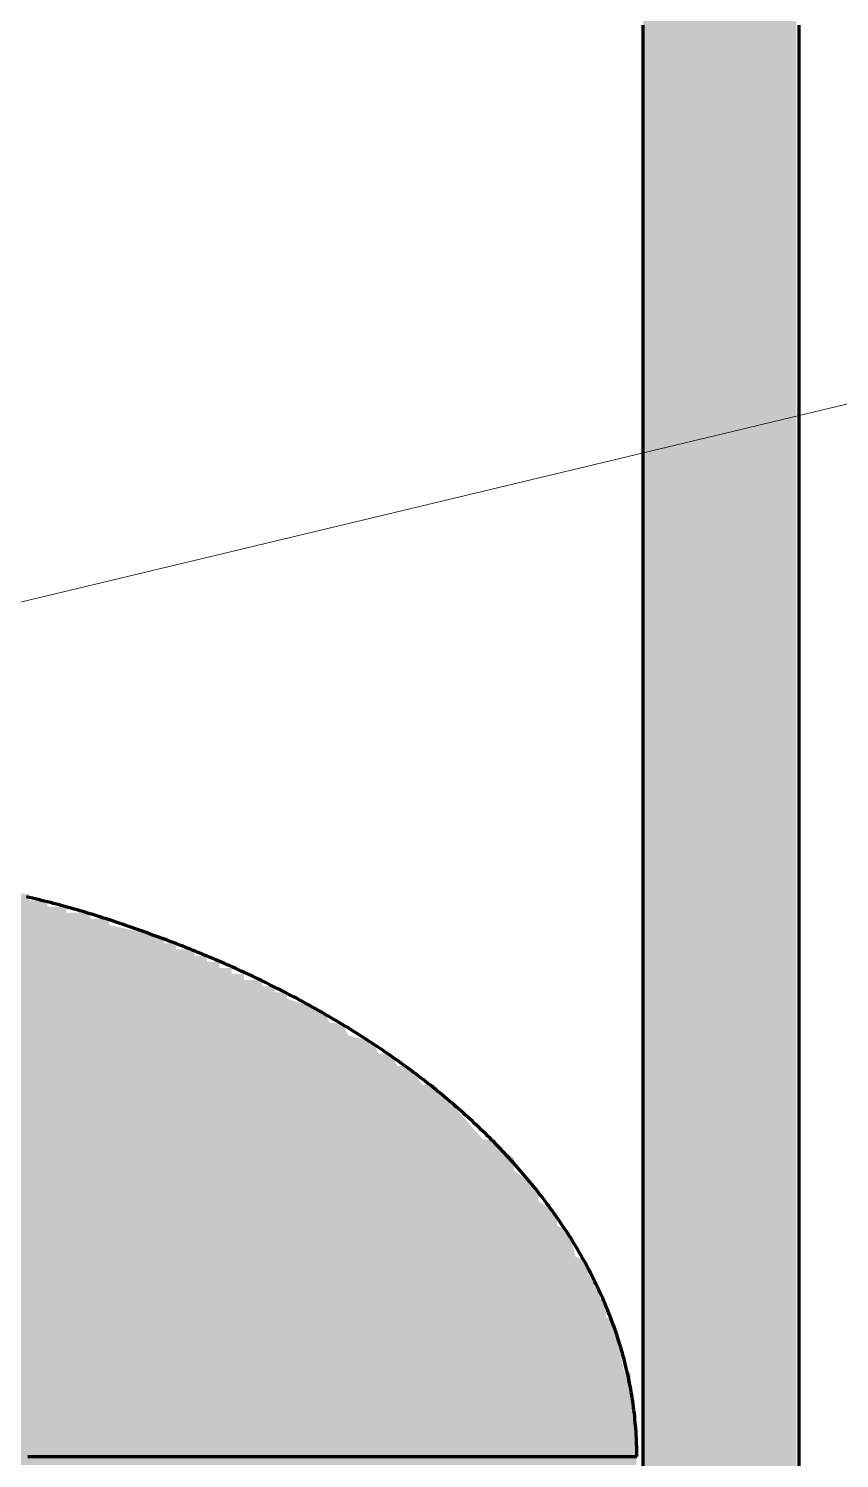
# Model space of a CAD drawing. Header units: millimetres. Extents: x 0 to 2382, y 0 to 420.
# Drawn here: x 2184.09 to 2197.3, y 307.11 to 330.4 of the extents above; entities that cross this region are included whole.
import ezdxf

# ---------------------------------------------------------------- set-up
doc = ezdxf.new("R2010")
doc.units = ezdxf.units.MM
for name, color, linetype, lineweight in [('01-VISIBLE', 7, 'CONTINUOUS', 70), ('08-FINA', 5, 'CONTINUOUS', 18), ('13-GRAFICA', 30, 'CONTINUOUS', 18)]:
    doc.layers.add(name, color=color, linetype=linetype, lineweight=lineweight)

msp = doc.modelspace()

# ---------------------------------------------------------------- hatches: boundary and pattern name
at = {"layer": '13-GRAFICA', "true_color": 0xb21820}
h = msp.add_hatch(color=7, dxfattribs=at)
h.dxf.hatch_style = 1
h.paths.add_polyline_path([(2159.4, 293.9), (2159.4, 340.8), (2159.5, 340.8), (2159.5, 341.5), (2159.6, 341.5), (2159.6, 342.3), (2159.7, 342.3), (2159.7, 342.6), (2159.8, 342.6), (2159.9, 343.1), (2160, 343.1), (2160, 343.3), (2160.1, 343.3), (2160.1, 343.6), (2160.2, 343.6), (2160.2, 343.8), (2160.3, 343.8), (2160.3, 344), (2160.4, 344), (2160.5, 344.5), (2160.6, 344.5), (2160.7, 344.8), (2161, 345), (2161, 345.2), (2161.2, 345.3), (2161.2, 345.5), (2161.5, 345.7), (2161.5, 345.9), (2161.7, 346), (2161.7, 346.2), (2161.8, 346.2), (2162.1, 346.6), (2162.3, 346.6), (2162.9, 347.3), (2163.1, 347.3), (2163.6, 347.9), (2164.2, 348.1), (2164.3, 348.3), (2164.5, 348.3), (2164.5, 348.4), (2164.7, 348.4), (2164.7, 348.5), (2165.3, 348.7), (2165.4, 348.9), (2165.6, 348.9), (2165.6, 349), (2165.8, 349), (2165.8, 349.1), (2166.2, 349.1), (2166.2, 349.2), (2166.5, 349.2), (2166.5, 349.3), (2166.8, 349.3), (2166.8, 349.4), (2167.1, 349.4), (2167.1, 349.5), (2167.5, 349.5), (2167.5, 349.6), (2167.8, 349.6), (2167.8, 349.7), (2168.1, 349.7), (2168.1, 349.8), (2169.1, 349.8), (2169.1, 349.9), (2170.1, 349.9), (2170.1, 350), (2185.9, 350), (2185.9, 349.9), (2187.9, 349.8), (2187.9, 349.7), (2188.2, 349.7), (2188.2, 349.6), (2188.5, 349.6), (2188.5, 349.5), (2188.9, 349.5), (2188.9, 349.4), (2189.2, 349.4), (2189.2, 349.3), (2189.5, 349.3), (2189.5, 349.2), (2189.8, 349.2), (2189.8, 349.1), (2190.2, 349.1), (2190.2, 349), (2190.6, 348.9), (2190.7, 348.7), (2190.9, 348.7), (2190.9, 348.6), (2191.1, 348.6), (2191.1, 348.5), (2191.7, 348.3), (2191.8, 348.1), (2192.4, 347.9), (2192.9, 347.3), (2193.1, 347.3), (2193.7, 346.6), (2193.9, 346.6), (2193.9, 346.5), (2194.3, 346.2), (2194.3, 346), (2194.5, 345.9), (2194.5, 345.7), (2194.8, 345.5), (2194.8, 345.3), (2195, 345.2), (2195, 345), (2195.1, 345), (2195.1, 344.9), (2195.3, 344.8), (2195.3, 344.6), (2195.5, 344.5), (2195.6, 344), (2195.7, 344), (2195.7, 343.8), (2195.8, 343.8), (2195.8, 343.6), (2195.9, 343.6), (2195.9, 343.3), (2196, 343.3), (2196.1, 342.8), (2196.2, 342.8), (2196.3, 342.3), (2196.4, 342.3), (2196.4, 341.5), (2196.5, 341.5), (2196.5, 340.8), (2196.6, 340.8), (2196.6, 293.9), (2196.4, 293.9), (2196.3, 293.7), (2196.1, 293.7), (2196, 293.5), (2195.8, 293.5), (2195.7, 293.3), (2195.5, 293.3), (2195.4, 293.1), (2195.2, 293.1), (2195.1, 292.9), (2194.9, 292.9), (2194.8, 292.7), (2194.6, 292.7), (2194.6, 292.6), (2194.4, 292.5), (2194.4, 286.5), (2194, 286.5), (2194, 293.1), (2194.1, 293.1), (2194.1, 340.5), (2194, 340.5), (2193.9, 341.8), (2193.8, 341.8), (2193.8, 342), (2193.7, 342), (2193.7, 342.3), (2193.6, 342.3), (2193.6, 342.5), (2193.5, 342.5), (2193.5, 342.8), (2193.4, 342.8), (2193.2, 343.4), (2193, 343.5), (2193, 343.7), (2192.9, 343.7), (2192.9, 343.8), (2192.7, 343.9), (2192.7, 344.1), (2192.4, 344.3), (2192.4, 344.5), (2192.3, 344.5), (2191.8, 345.1), (2191.6, 345.1), (2191.1, 345.7), (2190.9, 345.7), (2190.8, 345.9), (2190.6, 345.9), (2190.6, 346), (2190, 346.2), (2189.9, 346.4), (2189.7, 346.4), (2189.7, 346.5), (2189.5, 346.5), (2189.5, 346.6), (2189.3, 346.6), (2189.3, 346.7), (2189.1, 346.7), (2189.1, 346.8), (2188.7, 346.8), (2188.7, 346.9), (2188.4, 346.9), (2188.4, 347), (2188.1, 347), (2188.1, 347.1), (2187.7, 347.1), (2187.7, 347.2), (2187.4, 347.2), (2187.4, 347.3), (2185.5, 347.4), (2185.5, 347.5), (2170.5, 347.5), (2170.5, 347.4), (2168.6, 347.3), (2168.6, 347.2), (2167.9, 347.1), (2167.9, 347), (2167.6, 347), (2167.6, 346.9), (2167.3, 346.9), (2167.3, 346.8), (2166.9, 346.8), (2166.9, 346.7), (2166.7, 346.7), (2166.7, 346.6), (2166.1, 346.4), (2166, 346.2), (2165.8, 346.2), (2165.8, 346.1), (2165.2, 345.9), (2165.2, 345.8), (2164.9, 345.7), (2164.4, 345.1), (2164.2, 345.1), (2164.2, 345), (2163.6, 344.5), (2163.6, 344.3), (2163.3, 344.1), (2163.3, 343.9), (2163, 343.7), (2163, 343.5), (2162.8, 343.4), (2162.8, 343.2), (2162.7, 343.2), (2162.7, 343), (2162.6, 343), (2162.6, 342.8), (2162.5, 342.8), (2162.5, 342.5), (2162.4, 342.5), (2162.4, 342.3), (2162.3, 342.3), (2162.3, 342), (2162.2, 342), (2162.2, 341.8), (2162.1, 341.8), (2162, 340.5), (2161.9, 340.5), (2161.9, 293.1), (2162, 293.1), (2162, 286.5), (2161.6, 286.5), (2161.6, 292.5), (2161.5, 292.5), (2161.4, 292.7), (2161.2, 292.7), (2161.1, 292.9), (2160.9, 292.9), (2160.8, 293.1), (2160.6, 293.1), (2160.5, 293.3), (2160.3, 293.3), (2160.2, 293.5), (2160, 293.5), (2159.9, 293.7), (2159.7, 293.7), (2159.6, 293.9)])
h = msp.add_hatch(color=7, dxfattribs=at)
h.dxf.hatch_style = 1
h.paths.add_polyline_path([(2162.1, 307.5), (2162.2, 307.5), (2162.2, 307.8), (2162.3, 307.8), (2162.3, 308), (2162.4, 308), (2162.4, 308.3), (2162.5, 308.3), (2162.5, 308.5), (2162.6, 308.5), (2162.6, 308.8), (2162.7, 308.8), (2162.7, 309.1), (2162.8, 309.1), (2162.8, 309.3), (2162.9, 309.3), (2162.9, 309.6), (2163, 309.6), (2163.1, 310), (2163.3, 310.1), (2163.3, 310.3), (2163.5, 310.4), (2163.5, 310.6), (2163.7, 310.7), (2163.7, 310.9), (2163.9, 311), (2163.9, 311.2), (2164.1, 311.3), (2164.1, 311.5), (2164.3, 311.6), (2164.3, 311.8), (2164.5, 311.9), (2164.5, 312.1), (2164.8, 312.2), (2165, 312.5), (2165.2, 312.5), (2165.5, 312.9), (2165.7, 312.9), (2166, 313.3), (2166.2, 313.3), (2166.4, 313.6), (2166.6, 313.6), (2166.9, 314), (2167.1, 314), (2167.4, 314.4), (2167.6, 314.4), (2167.6, 314.5), (2167.8, 314.5), (2167.8, 314.6), (2168.1, 314.6), (2168.1, 314.7), (2168.3, 314.7), (2168.3, 314.8), (2168.6, 314.8), (2168.6, 314.9), (2168.8, 314.9), (2168.8, 315), (2169.1, 315), (2169.1, 315.1), (2169.3, 315.1), (2169.3, 315.2), (2169.6, 315.2), (2169.6, 315.3), (2169.8, 315.3), (2169.8, 315.4), (2170.1, 315.4), (2170.1, 315.5), (2170.3, 315.5), (2170.3, 315.6), (2170.6, 315.6), (2170.6, 315.7), (2171.1, 315.8), (2171.1, 315.9), (2171.3, 315.9), (2171.3, 316), (2171.6, 316), (2171.6, 316.1), (2171.8, 316.1), (2171.8, 316.2), (2172.5, 316.3), (2172.5, 316.4), (2173, 316.4), (2173, 316.5), (2174.1, 316.5), (2174.1, 316.6), (2175.2, 316.6), (2175.2, 316.5), (2177.7, 316.5), (2177.7, 316.6), (2181.6, 316.5), (2181.6, 316.6), (2182.4, 316.6), (2182.4, 316.5), (2182.5, 316.5), (2182.5, 316.6), (2182.7, 316.6), (2182.7, 316.5), (2183.1, 316.5), (2183.1, 316.4), (2184.1, 316.3), (2184.1, 316.2), (2184.4, 316.2), (2184.4, 316.1), (2184.7, 316.1), (2184.7, 316), (2185.1, 316), (2185.1, 315.9), (2185.4, 315.9), (2185.4, 315.8), (2186.3, 315.6), (2186.3, 315.5), (2186.5, 315.5), (2186.5, 315.4), (2186.8, 315.4), (2186.8, 315.3), (2187, 315.3), (2187, 315.2), (2187.2, 315.2), (2187.2, 315.1), (2187.4, 315.1), (2187.4, 315), (2187.6, 315), (2187.6, 314.9), (2187.9, 314.9), (2187.9, 314.8), (2188.1, 314.8), (2188.1, 314.7), (2188.3, 314.7), (2188.3, 314.6), (2188.9, 314.4), (2189, 314.2), (2189.2, 314.2), (2189.3, 314), (2189.7, 313.9), (2189.8, 313.7), (2190, 313.7), (2190.1, 313.5), (2190.3, 313.5), (2190.5, 313.2), (2190.7, 313.2), (2191.5, 312.3), (2191.7, 312.3), (2191.7, 312.2), (2192, 312), (2192, 311.8), (2192.4, 311.5), (2192.4, 311.3), (2192.7, 311.1), (2192.7, 310.9), (2192.9, 310.8), (2193, 310.4), (2193.2, 310.3), (2193.2, 310.1), (2193.3, 310.1), (2193.3, 309.9), (2193.4, 309.9), (2193.4, 309.7), (2193.5, 309.7), (2193.5, 309.4), (2193.6, 309.4), (2193.8, 308.5), (2193.9, 308.5), (2194, 307), (2162, 307), (2162, 307.3), (2162.1, 307.3)])

# ---------------------------------------------------------------- linework, layer by layer
at = {"layer": '01-VISIBLE'}
for p, q in [((2194.1, 330.462), (2194.1, 294)), ((2196.64, 330.462), (2196.64, 294))]:
    msp.add_line(p, q, dxfattribs=at)
for points in [[(2194, 307.14), (2194, 307.19), (2193.999, 307.24), (2193.998, 307.29), (2193.997, 307.34), (2193.995, 307.39), (2193.993, 307.44), (2193.99, 307.49), (2193.987, 307.54), (2193.983, 307.59), (2193.979, 307.64), (2193.975, 307.69), (2193.97, 307.74), (2193.965, 307.79), (2193.96, 307.84), (2193.954, 307.89), (2193.947, 307.939), (2193.941, 307.989), (2193.933, 308.038), (2193.926, 308.088), (2193.918, 308.137), (2193.91, 308.187), (2193.901, 308.236), (2193.892, 308.285), (2193.882, 308.335), (2193.872, 308.384), (2193.862, 308.433), (2193.851, 308.482), (2193.84, 308.53), (2193.829, 308.579), (2193.817, 308.628), (2193.805, 308.676), (2193.792, 308.725), (2193.779, 308.773), (2193.766, 308.822), (2193.752, 308.87), (2193.738, 308.918), (2193.723, 308.966), (2193.708, 309.014), (2193.693, 309.061), (2193.678, 309.109), (2193.662, 309.157), (2193.646, 309.204), (2193.629, 309.251), (2193.612, 309.298), (2193.595, 309.345), (2193.577, 309.392), (2193.559, 309.439), (2193.541, 309.486), (2193.522, 309.532), (2193.503, 309.578), (2193.484, 309.625), (2193.464, 309.671), (2193.444, 309.717), (2193.424, 309.762), (2193.403, 309.808), (2193.382, 309.854), (2193.361, 309.899), (2193.339, 309.944), (2193.317, 309.989), (2193.295, 310.034), (2193.273, 310.079), (2193.25, 310.123), (2193.227, 310.168), (2193.203, 310.212), (2193.18, 310.256), (2193.156, 310.3), (2193.132, 310.344), (2193.107, 310.388), (2193.082, 310.431), (2193.057, 310.475), (2193.032, 310.518), (2193.006, 310.561), (2192.98, 310.604), (2192.954, 310.647), (2192.928, 310.689), (2192.901, 310.731), (2192.874, 310.774), (2192.847, 310.816), (2192.819, 310.858), (2192.791, 310.899), (2192.763, 310.941), (2192.735, 310.982), (2192.707, 311.023), (2192.678, 311.064), (2192.649, 311.105), (2192.62, 311.146), (2192.59, 311.187), (2192.561, 311.227), (2192.531, 311.267), (2192.501, 311.307), (2192.47, 311.347), (2192.44, 311.387), (2192.409, 311.426), (2192.378, 311.466), (2192.347, 311.505), (2192.315, 311.544), (2192.284, 311.583), (2192.252, 311.621), (2192.22, 311.66), (2192.188, 311.698), (2192.155, 311.736), (2192.123, 311.774), (2192.09, 311.812), (2192.057, 311.85), (2192.023, 311.887), (2191.99, 311.925), (2191.956, 311.962), (2191.923, 311.999), (2191.889, 312.035), (2191.854, 312.072), (2191.82, 312.109), (2191.786, 312.145), (2191.751, 312.181), (2191.716, 312.217), (2191.681, 312.253), (2191.646, 312.288), (2191.61, 312.324), (2191.575, 312.359), (2191.539, 312.394), (2191.503, 312.429), (2191.467, 312.464), (2191.431, 312.499), (2191.395, 312.533), (2191.358, 312.567), (2191.321, 312.601), (2191.285, 312.635), (2191.248, 312.669), (2191.21, 312.703), (2191.173, 312.736), (2191.136, 312.77), (2191.098, 312.803), (2191.06, 312.836), (2191.023, 312.869), (2190.985, 312.901), (2190.946, 312.934), (2190.908, 312.966), (2190.87, 312.998), (2190.831, 313.03), (2190.793, 313.062), (2190.754, 313.094), (2190.715, 313.125), (2190.676, 313.157), (2190.637, 313.188), (2190.597, 313.219), (2190.558, 313.25), (2190.518, 313.281), (2190.479, 313.311), (2190.439, 313.342), (2190.399, 313.372), (2190.359, 313.402), (2190.319, 313.432), (2190.279, 313.462), (2190.238, 313.491), (2190.198, 313.521), (2190.157, 313.55), (2190.116, 313.579), (2190.076, 313.609), (2190.035, 313.637), (2189.994, 313.666), (2189.953, 313.695), (2189.911, 313.723), (2189.87, 313.752), (2189.829, 313.78), (2189.787, 313.808), (2189.745, 313.836), (2189.704, 313.863), (2189.662, 313.891), (2189.62, 313.918), (2189.578, 313.945), (2189.536, 313.973), (2189.494, 314), (2189.451, 314.026), (2189.409, 314.053), (2189.366, 314.08), (2189.324, 314.106), (2189.281, 314.132), (2189.238, 314.158), (2189.195, 314.184), (2189.153, 314.21), (2189.11, 314.236), (2189.066, 314.261), (2189.023, 314.287), (2188.98, 314.312), (2188.937, 314.337), (2188.893, 314.362), (2188.85, 314.387), (2188.806, 314.411), (2188.762, 314.436), (2188.719, 314.46), (2188.675, 314.485), (2188.631, 314.509), (2188.587, 314.533), (2188.543, 314.557), (2188.499, 314.58), (2188.455, 314.604), (2188.41, 314.627), (2188.366, 314.651), (2188.322, 314.674), (2188.277, 314.697), (2188.233, 314.72), (2188.188, 314.743), (2188.143, 314.765), (2188.099, 314.788), (2188.054, 314.81), (2188.009, 314.832), (2187.964, 314.855), (2187.919, 314.877), (2187.874, 314.899), (2187.829, 314.92), (2187.784, 314.942), (2187.738, 314.963), (2187.693, 314.985), (2187.648, 315.006), (2187.602, 315.027), (2187.557, 315.048), (2187.511, 315.069), (2187.466, 315.09), (2187.42, 315.11), (2187.374, 315.131), (2187.328, 315.151), (2187.283, 315.171), (2187.237, 315.192), (2187.191, 315.211), (2187.145, 315.231), (2187.099, 315.251), (2187.053, 315.271), (2187.006, 315.29), (2186.96, 315.309), (2186.914, 315.328), (2186.867, 315.347), (2186.821, 315.366), (2186.775, 315.385), (2186.728, 315.404), (2186.682, 315.422), (2186.635, 315.44), (2186.588, 315.459), (2186.542, 315.477), (2186.495, 315.495), (2186.448, 315.513), (2186.401, 315.53), (2186.354, 315.548), (2186.307, 315.566), (2186.26, 315.583), (2186.213, 315.6), (2186.166, 315.618), (2186.119, 315.635), (2186.072, 315.652), (2186.025, 315.669), (2185.978, 315.686), (2185.931, 315.702), (2185.883, 315.719), (2185.836, 315.736), (2185.789, 315.752), (2185.742, 315.769), (2185.694, 315.785), (2185.647, 315.801), (2185.599, 315.817), (2185.552, 315.833), (2185.505, 315.849), (2185.457, 315.865), (2185.409, 315.881), (2185.362, 315.897), (2185.314, 315.912), (2185.267, 315.928), (2185.219, 315.943), (2185.171, 315.958), (2185.123, 315.973), (2185.075, 315.987), (2185.027, 316.002), (2184.979, 316.016), (2184.931, 316.03), (2184.883, 316.045), (2184.835, 316.058), (2184.787, 316.072), (2184.739, 316.086), (2184.69, 316.099), (2184.642, 316.112), (2184.594, 316.125), (2184.545, 316.138), (2184.497, 316.151), (2184.448, 316.163), (2184.4, 316.176), (2184.351, 316.188), (2184.303, 316.2), (2184.254, 316.212), (2184.205, 316.224), (2184.157, 316.236), (2184.108, 316.248), (2184.059, 316.26)], [(2184.08, 307.14), (2184.16, 307.14), (2184.24, 307.14), (2184.32, 307.14), (2184.4, 307.14), (2184.48, 307.14), (2184.56, 307.14), (2184.64, 307.14), (2184.72, 307.14), (2184.8, 307.14), (2184.88, 307.14), (2184.96, 307.14), (2185.04, 307.14), (2185.12, 307.14), (2185.2, 307.14), (2185.28, 307.14), (2185.36, 307.14), (2185.44, 307.14), (2185.52, 307.14), (2185.6, 307.14), (2185.68, 307.14), (2185.76, 307.14), (2185.84, 307.14), (2185.92, 307.14), (2186, 307.14), (2186.08, 307.14), (2186.16, 307.14), (2186.24, 307.14), (2186.32, 307.14), (2186.4, 307.14), (2186.48, 307.14), (2186.56, 307.14), (2186.64, 307.14), (2186.72, 307.14), (2186.8, 307.14), (2186.88, 307.14), (2186.96, 307.14), (2187.04, 307.14), (2187.12, 307.14), (2187.2, 307.14), (2187.28, 307.14), (2187.36, 307.14), (2187.44, 307.14), (2187.52, 307.14), (2187.6, 307.14), (2187.68, 307.14), (2187.76, 307.14), (2187.84, 307.14), (2187.92, 307.14), (2188, 307.14), (2188.08, 307.14), (2188.16, 307.14), (2188.24, 307.14), (2188.32, 307.14), (2188.4, 307.14), (2188.48, 307.14), (2188.56, 307.14), (2188.64, 307.14), (2188.72, 307.14), (2188.8, 307.14), (2188.88, 307.14), (2188.96, 307.14), (2189.04, 307.14), (2189.12, 307.14), (2189.2, 307.14), (2189.28, 307.14), (2189.36, 307.14), (2189.44, 307.14), (2189.52, 307.14), (2189.6, 307.14), (2189.68, 307.14), (2189.76, 307.14), (2189.84, 307.14), (2189.92, 307.14), (2190, 307.14), (2190.08, 307.14), (2190.16, 307.14), (2190.24, 307.14), (2190.32, 307.14), (2190.4, 307.14), (2190.48, 307.14), (2190.56, 307.14), (2190.64, 307.14), (2190.72, 307.14), (2190.8, 307.14), (2190.88, 307.14), (2190.96, 307.14), (2191.04, 307.14), (2191.12, 307.14), (2191.2, 307.14), (2191.28, 307.14), (2191.36, 307.14), (2191.44, 307.14), (2191.52, 307.14), (2191.6, 307.14), (2191.68, 307.14), (2191.76, 307.14), (2191.84, 307.14), (2191.92, 307.14), (2192, 307.14), (2192.08, 307.14), (2192.16, 307.14), (2192.24, 307.14), (2192.32, 307.14), (2192.4, 307.14), (2192.48, 307.14), (2192.56, 307.14), (2192.64, 307.14), (2192.72, 307.14), (2192.8, 307.14), (2192.88, 307.14), (2192.96, 307.14), (2193.04, 307.14), (2193.12, 307.14), (2193.2, 307.14), (2193.28, 307.14), (2193.36, 307.14), (2193.44, 307.14), (2193.52, 307.14), (2193.6, 307.14), (2193.68, 307.14), (2193.76, 307.14), (2193.84, 307.14), (2193.92, 307.14), (2194, 307.14)]]:
    msp.add_lwpolyline(points, dxfattribs=at)
at = {"layer": '08-FINA'}
msp.add_line((2181.189, 320.395), (2200, 324.904), dxfattribs=at)

doc.saveas('drawing.dxf')
